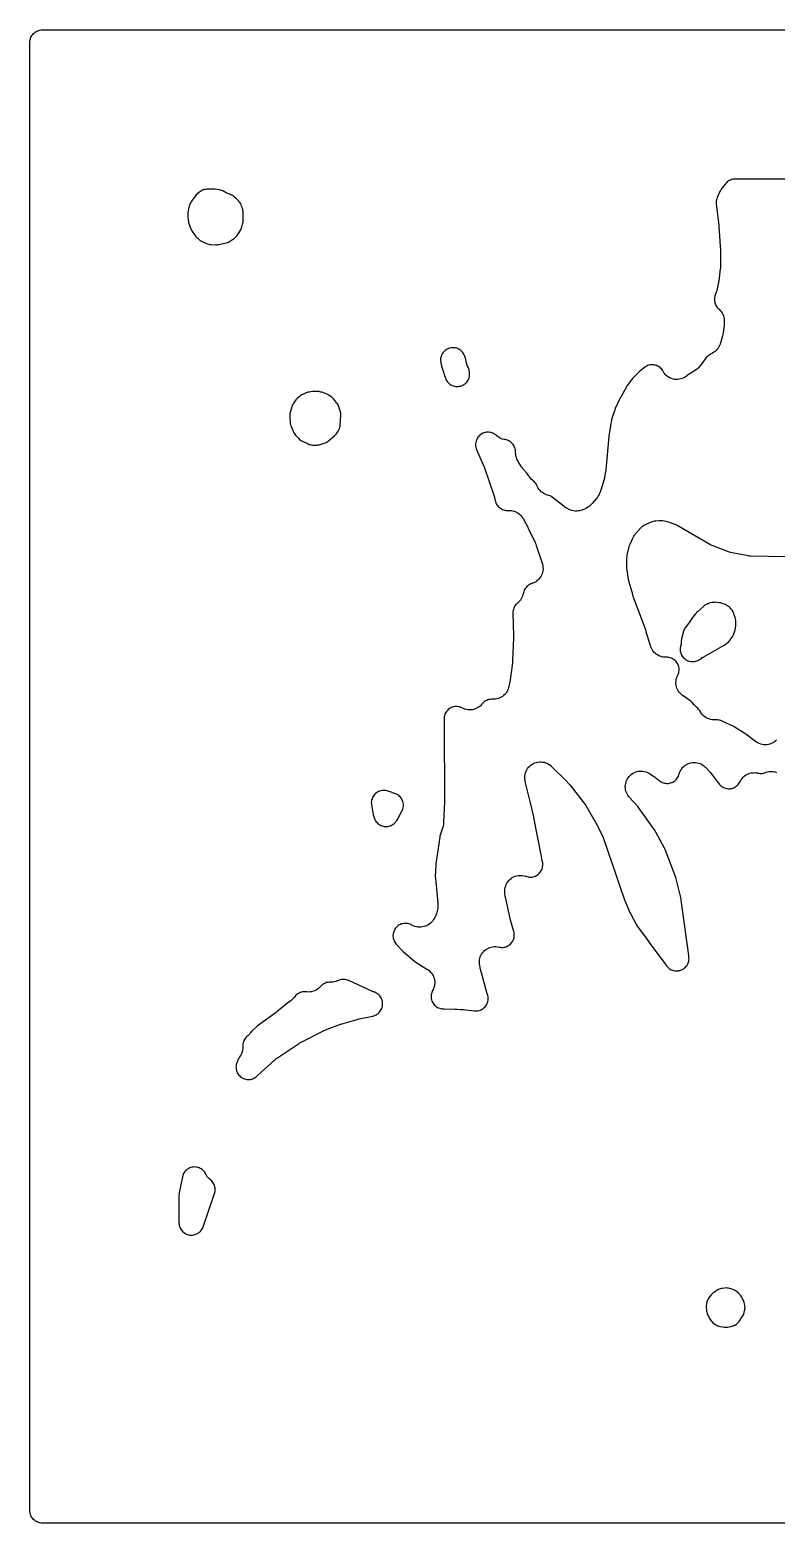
# Model space of a CAD drawing. Header units: millimetres. Extents: x 0 to 300, y 0 to 300.
# Drawn here: x -0.1 to 150, y -0.1 to 300.1 of the extents above; entities that cross this region are included whole.
import ezdxf

# ---------------------------------------------------------------- set-up
doc = ezdxf.new("R2010")
doc.units = ezdxf.units.MM
doc.layers.add('CUT', color=7, linetype='CONTINUOUS')

msp = doc.modelspace()

# ---------------------------------------------------------------- linework, layer by layer
at = {"layer": 'CUT'}
for points in [[(297.0775, -0.15), (3, -0.15), (2.4114, -0.15), (2.1053, -0.135), (1.8629, -0.099), (1.6252, -0.0395), (1.3944, 0.0431), (1.1729, 0.1479), (0.9627, 0.2738), (0.7659, 0.4198), (0.5844, 0.5844), (0.4198, 0.7659), (0.2738, 0.9627), (0.1479, 1.1729), (0.0431, 1.3944), (-0.0395, 1.6252), (-0.099, 1.8629), (-0.135, 2.1053), (-0.15, 2.4114), (-0.15, 297.5872), (-0.135, 297.8933), (-0.099, 298.1357), (-0.0395, 298.3734), (0.0431, 298.6041), (0.1479, 298.8256), (0.2738, 299.0358), (0.4198, 299.2326), (0.5844, 299.4142), (0.7659, 299.5787), (0.9627, 299.7247), (1.1729, 299.8507), (1.3944, 299.9554), (1.6252, 300.038), (1.8629, 300.0975), (2.1053, 300.1335), (2.4114, 300.1485), (2.9646, 300.1485), (297.5886, 300.1485)], [(155.0045, 270.1485), (141.7655, 270.1485), (141.5171, 270.1362), (141.2711, 270.0992), (141.0301, 270.0379), (140.7963, 269.953), (140.5721, 269.8453), (140.3598, 269.7159), (140.1613, 269.566), (139.9787, 269.3971), (139.8138, 269.211), (139.078, 268.2918), (138.9527, 268.121), (138.8423, 267.9401), (138.7477, 267.7506), (138.1637, 266.4457), (138.0672, 266.1945), (137.9982, 265.9344), (137.9576, 265.6685), (137.9458, 265.3997), (137.9629, 265.1311), (138.4636, 260.8937), (138.4744, 260.7894), (138.4808, 260.7185), (138.4888, 260.614), (138.7931, 255.6881), (138.7985, 255.5716), (138.8009, 255.4924), (138.8027, 255.3759), (138.8014, 252.7183), (138.7942, 252.4884), (138.7846, 252.3326), (138.7633, 252.1035), (138.4547, 249.6105), (138.4224, 249.3995), (138.3965, 249.2568), (138.3523, 249.0479), (138.0336, 247.7291), (137.9758, 247.5174), (137.9324, 247.3749), (137.8624, 247.1669), (137.7248, 246.7949), (137.6524, 246.5658), (137.6024, 246.3307), (137.5751, 246.092), (137.5708, 245.8518), (137.5897, 245.6122), (137.6315, 245.3756), (137.6957, 245.1441), (137.7819, 244.9198), (137.8893, 244.7048), (138.0168, 244.5012), (138.1632, 244.3107), (138.3273, 244.1351), (138.5074, 243.9761), (138.5156, 243.9696), (138.7446, 243.7444), (138.9493, 243.497), (139.1278, 243.23), (139.2781, 242.9462), (139.3987, 242.6486), (139.4883, 242.3402), (139.5459, 242.0243), (139.5735, 241.6734), (139.5744, 241.6392), (139.5748, 241.4476), (139.5696, 241.2296), (139.5587, 241.0195), (139.5473, 240.877), (139.5246, 240.6678), (139.3381, 239.3059), (139.294, 239.0499), (139.2581, 238.8774), (139.1963, 238.625), (138.7869, 237.172), (138.7346, 237.0019), (138.7245, 236.9717), (138.6064, 236.6666), (138.4726, 236.3998), (138.3142, 236.1468), (138.1325, 235.91), (137.9292, 235.6914), (137.706, 235.4931), (137.4651, 235.3169), (137.1839, 235.1497), (137.1558, 235.1347), (137.0814, 235.0973), (136.8891, 234.9899), (136.707, 234.866), (136.316, 234.5738), (136.1263, 234.417), (135.953, 234.2422), (135.7977, 234.0513), (134.7312, 232.5998), (134.6255, 232.4627), (134.606, 232.4386), (134.3947, 232.2006), (134.1828, 232.0022), (133.9314, 231.807), (133.9061, 231.7892), (133.7623, 231.6927), (132.2721, 230.7423), (132.0834, 230.6092), (132.0613, 230.5921), (131.9523, 230.5079), (131.6682, 230.3103), (131.3966, 230.1592), (131.11, 230.0352), (130.8126, 229.9403), (130.5072, 229.8753), (130.1968, 229.8409), (129.8846, 229.8375), (129.5736, 229.865), (129.2668, 229.9233), (128.9673, 230.0117), (128.6781, 230.1293), (128.402, 230.2751), (128.1417, 230.4475), (127.8997, 230.6449), (127.6786, 230.8653), (127.4803, 231.1066), (127.307, 231.3663), (127.2476, 231.4779), (127.1229, 231.6869), (126.9785, 231.8829), (126.8157, 232.0639), (126.636, 232.2281), (126.4413, 232.3742), (126.2332, 232.5006), (126.0138, 232.6061), (125.7852, 232.6899), (125.5496, 232.7509), (125.3091, 232.7888), (125.0661, 232.8031), (124.8229, 232.7938), (124.5817, 232.7608), (124.3448, 232.7045), (124.1146, 232.6254), (123.8931, 232.5243), (123.6826, 232.4022), (123.4849, 232.2601), (122.5643, 231.5282), (122.3511, 231.3378), (121.3424, 230.3276), (121.2136, 230.1884), (121.0956, 230.0398), (120.0578, 228.6249), (119.8966, 228.3753), (118.7345, 226.3169), (118.6429, 226.1383), (117.6422, 223.9771), (117.5456, 223.7365), (117.3112, 223.0519), (117.3081, 223.0442), (117.3029, 223.0275), (116.9471, 221.9885), (116.885, 221.7772), (116.8417, 221.5612), (116.7599, 221.0324), (116.7279, 220.9133), (116.6843, 220.7202), (116.656, 220.5243), (116.6046, 220.0298), (116.3689, 218.5073), (116.3646, 218.4786), (116.3639, 218.4735), (116.3495, 218.352), (115.7266, 211.6797), (115.7128, 211.5545), (115.7019, 211.4694), (115.6839, 211.3445), (115.496, 210.1828), (115.4448, 209.9244), (115.404, 209.7503), (115.3348, 209.4961), (114.7413, 207.5838), (114.6927, 207.4376), (114.6834, 207.4116), (114.5683, 207.126), (114.557, 207.1009), (114.4907, 206.9618), (114.3076, 206.597), (114.2348, 206.4592), (114.2212, 206.4348), (114.0718, 206.1902), (113.9026, 205.9588), (113.8852, 205.937), (113.7855, 205.8171), (112.9943, 204.9054), (112.8628, 204.7615), (112.8386, 204.7364), (112.554, 204.4701), (112.5274, 204.4477), (112.375, 204.326), (112.3007, 204.2696), (112.1633, 204.1705), (112.1384, 204.1533), (111.8742, 203.9885), (111.5962, 203.8482), (111.5685, 203.8358), (111.4125, 203.7698), (111.0544, 203.628), (110.8767, 203.5628), (110.8446, 203.552), (110.5099, 203.4571), (110.1974, 203.4019), (109.8809, 203.3784), (109.5637, 203.3869), (109.2489, 203.4273), (108.9101, 203.5063), (108.8776, 203.5156), (108.697, 203.5723), (108.4952, 203.6414), (108.3006, 203.7141), (108.2663, 203.728), (107.9212, 203.8907), (107.5962, 204.0906), (107.5658, 204.1117), (107.3985, 204.2347), (104.9126, 206.1724), (104.7135, 206.3126), (104.5016, 206.4328), (104.2791, 206.5317), (104.048, 206.6086), (103.806, 206.6761), (103.5199, 206.7871), (103.2457, 206.9257), (102.9863, 207.0903), (102.7442, 207.2794), (102.5218, 207.4913), (102.3211, 207.7238), (102.144, 207.9749), (101.9923, 208.242), (101.8798, 208.4944), (101.7662, 208.7185), (101.6307, 208.93), (101.4747, 209.1269), (101.2997, 209.3072), (101.1074, 209.4689), (100.9728, 209.5711), (100.7346, 209.7952), (100.5198, 210.0446), (100.3141, 210.3412), (100.2957, 210.371), (100.2008, 210.5337), (100.0679, 210.7382), (99.9156, 210.9288), (99.1745, 211.7688), (99.0809, 211.879), (99.0646, 211.8991), (98.8905, 212.1301), (98.8757, 212.1513), (98.7955, 212.2717), (98.1261, 213.3192), (98.0276, 213.4823), (98.0108, 213.5118), (97.8531, 213.8244), (97.739, 214.1227), (97.6557, 214.4311), (97.5992, 214.7766), (97.5954, 214.8104), (97.579, 215.0002), (97.5529, 215.4318), (97.5268, 215.6707), (97.4779, 215.9061), (97.4066, 216.1356), (97.3137, 216.3573), (97.1998, 216.5689), (97.0662, 216.7687), (96.914, 216.9548), (96.7446, 217.1253), (96.5597, 217.2788), (96.3608, 217.4138), (96.1499, 217.5291), (95.9289, 217.6236), (95.6999, 217.6965), (95.4649, 217.747), (95.2103, 217.7891), (94.9082, 217.8705), (94.6156, 217.9816), (94.3355, 218.1212), (94.0707, 218.2879), (93.8238, 218.4802), (93.7497, 218.5507), (93.564, 218.7109), (93.3636, 218.8522), (93.1503, 218.9731), (92.9261, 219.0726), (92.6933, 219.1496), (92.4541, 219.2034), (92.2108, 219.2336), (91.9656, 219.2397), (91.7211, 219.2218), (91.4794, 219.1801), (91.2431, 219.1149), (91.0142, 219.0268), (90.7951, 218.9167), (90.5878, 218.7857), (90.3944, 218.635), (90.2166, 218.4661), (90.0562, 218.2806), (89.9148, 218.0803), (89.7937, 217.8671), (89.6941, 217.643), (89.6169, 217.4103), (89.5628, 217.1711), (89.5325, 216.9278), (89.5261, 216.6826), (89.5438, 216.4381), (89.5854, 216.1964), (89.6504, 215.96), (89.7383, 215.7311), (91.076, 212.7001), (91.1394, 212.5473), (91.1802, 212.4426), (91.2369, 212.2871), (93.2373, 206.3967), (93.3086, 206.1616), (93.3518, 206.0006), (93.4076, 205.7613), (93.4552, 205.5221), (93.5147, 205.2842), (93.5973, 205.0533), (93.7021, 204.8317), (93.8281, 204.6213), (93.9742, 204.4243), (94.1388, 204.2426), (94.3204, 204.0779), (94.5173, 203.9317), (94.7275, 203.8055), (94.9492, 203.7006), (95.18, 203.6179), (95.4178, 203.5581), (95.6603, 203.522), (95.9052, 203.5098), (96.1232, 203.5203), (96.4386, 203.5207), (96.7389, 203.4923), (97.0351, 203.4352), (97.3244, 203.35), (97.6043, 203.2374), (97.8721, 203.0986), (98.1253, 202.9347), (98.3617, 202.7474), (98.579, 202.5382), (98.7754, 202.3093), (98.9655, 202.0388), (98.9827, 202.0116), (99.0753, 201.8574), (99.9604, 200.3002), (100.0273, 200.1771), (100.0713, 200.0926), (100.1336, 199.9671), (101.511, 197.057), (101.6057, 196.8392), (101.6653, 196.6894), (101.7461, 196.4661), (102.9151, 192.8832), (102.9688, 192.7033), (102.9776, 192.6709), (103.0513, 192.3338), (103.0875, 192.021), (103.0921, 191.7062), (103.0653, 191.3925), (103.0073, 191.0831), (102.9186, 190.781), (102.8001, 190.4893), (102.653, 190.2109), (102.4789, 189.9486), (102.2794, 189.705), (102.0565, 189.4826), (101.8125, 189.2836), (101.5499, 189.11), (101.2712, 188.9636), (100.9792, 188.8457), (100.8916, 188.8202), (100.6591, 188.7398), (100.4356, 188.637), (100.2233, 188.5127), (100.0242, 188.3682), (99.8403, 188.2047), (99.6734, 188.024), (99.525, 187.8278), (99.3966, 187.6179), (99.2895, 187.3964), (99.2047, 187.1655), (99.1429, 186.9273), (99.0667, 186.5594), (98.9784, 186.2735), (98.8634, 185.9974), (98.7226, 185.7334), (98.5574, 185.4839), (98.3693, 185.2514), (98.1599, 185.0377), (97.9376, 184.8504), (97.756, 184.6811), (97.592, 184.4947), (97.4473, 184.293), (97.3234, 184.0779), (97.2214, 183.8516), (97.1423, 183.6162), (97.087, 183.3742), (97.0559, 183.1279), (97.0495, 182.8797), (97.158, 178.2877), (97.1601, 178.101), (97.1594, 178.0252), (97.1563, 177.9026), (96.9655, 173.3337), (96.9544, 173.1622), (96.9442, 173.0459), (96.9252, 172.8751), (96.4017, 168.9747), (96.3734, 168.7966), (96.3619, 168.7339), (96.0824, 167.6244), (96.0448, 167.5134), (95.9198, 167.236), (95.7686, 166.9718), (95.5926, 166.7236), (95.3934, 166.4935), (95.1728, 166.2838), (94.9331, 166.0963), (94.6763, 165.9329), (94.405, 165.7951), (94.1216, 165.6842), (93.8288, 165.6011), (93.5293, 165.5468), (93.226, 165.5217), (92.832, 165.5272), (92.8319, 165.5252), (92.6976, 165.5271), (92.4594, 165.5078), (92.224, 165.4658), (91.9938, 165.4015), (91.7707, 165.3155), (91.5569, 165.2086), (91.3543, 165.0818), (91.1647, 164.9362), (90.9898, 164.7731), (90.8314, 164.5941), (90.714, 164.448), (90.5021, 164.2309), (90.2703, 164.0352), (90.0207, 163.8627), (89.7556, 163.7151), (89.4776, 163.5938), (89.1891, 163.4998), (88.8929, 163.434), (88.5918, 163.3971), (88.2885, 163.3893), (87.9859, 163.4108), (87.6868, 163.4614), (87.3939, 163.5406), (87.11, 163.6476), (86.7774, 163.8111), (86.5528, 163.9082), (86.3198, 163.9829), (86.0806, 164.0344), (85.8375, 164.0623), (85.5928, 164.0663), (85.3489, 164.0464), (85.1081, 164.0027), (84.8728, 163.9357), (84.6451, 163.846), (84.4273, 163.7344), (84.2214, 163.6021), (84.0295, 163.4503), (83.8533, 163.2805), (83.6946, 163.0943), (83.5548, 162.8934), (83.4354, 162.6799), (83.3373, 162.4557), (83.2617, 162.2229), (83.2092, 161.9839), (83.1803, 161.7409), (83.1753, 161.4963), (83.2034, 160.515), (83.2043, 160.4722), (83.2048, 160.443), (83.2053, 160.4002), (83.2922, 145.1408), (83.2915, 145.0467), (83.2903, 144.9827), (83.2873, 144.8886), (83.1053, 140.8036), (83.0945, 140.6407), (83.0919, 140.6116), (83.0525, 140.314), (82.9874, 140.021), (82.9798, 139.9928), (82.9341, 139.8361), (82.4083, 138.1705), (82.3563, 137.9798), (82.3195, 137.7856), (81.5276, 132.4597), (81.5017, 132.1729), (81.4275, 129.88), (81.4379, 129.5567), (81.9289, 124.5169), (81.9441, 124.2896), (81.9456, 124.2491), (81.9345, 123.7941), (81.9311, 123.7537), (81.9048, 123.5274), (81.8559, 123.1947), (81.8285, 123.0329), (81.823, 123.0041), (81.7533, 122.7107), (81.6582, 122.4246), (81.6477, 122.3971), (81.5859, 122.2452), (81.3648, 121.7343), (81.2831, 121.5581), (81.2677, 121.5271), (81.0929, 121.216), (80.905, 120.9503), (80.6906, 120.7054), (80.452, 120.4839), (80.1919, 120.2884), (79.9129, 120.1207), (79.5897, 119.9696), (79.5575, 119.9565), (79.3844, 119.8914), (79.2162, 119.8377), (79.1843, 119.8284), (78.8517, 119.7488), (78.5425, 119.7067), (78.2307, 119.6955), (77.9194, 119.7152), (77.6115, 119.7656), (77.3101, 119.8463), (76.9901, 119.967), (76.9597, 119.9803), (76.791, 120.0588), (76.6292, 120.1389), (76.5773, 120.1664), (76.3514, 120.2721), (76.1161, 120.3547), (75.8738, 120.4135), (75.6268, 120.4478), (75.3775, 120.4574), (75.1286, 120.442), (74.8825, 120.402), (74.6415, 120.3376), (74.4082, 120.2495), (74.1848, 120.1387), (73.9736, 120.0061), (73.7766, 119.8531), (73.5959, 119.6813), (73.4331, 119.4923), (73.29, 119.2881), (73.168, 119.0706), (73.0683, 118.842), (72.9918, 118.6046), (72.9393, 118.3608), (72.9114, 118.113), (72.9083, 117.8636), (72.9301, 117.6152), (72.9765, 117.3702), (73.0472, 117.131), (73.1412, 116.9), (73.2579, 116.6796), (73.3959, 116.4719), (73.5539, 116.2789), (74.736, 114.9743), (74.9937, 114.7277), (77.2598, 112.8504), (77.5374, 112.6507), (79.7452, 111.282), (79.8998, 111.1808), (79.927, 111.162), (80.1965, 110.9556), (80.4227, 110.744), (80.627, 110.5112), (80.8074, 110.2594), (80.9622, 109.991), (81.0898, 109.7088), (81.189, 109.4154), (81.2589, 109.1136), (81.2987, 108.8064), (81.3081, 108.4968), (81.2871, 108.1877), (81.2357, 107.8823), (81.1545, 107.5834), (81.0443, 107.2939), (80.8654, 106.9348), (80.8656, 106.9347), (80.7854, 106.7736), (80.6976, 106.5428), (80.6331, 106.3044), (80.5924, 106.0608), (80.5759, 105.8143), (80.5838, 105.5675), (80.616, 105.3226), (80.6723, 105.0821), (80.752, 104.8483), (80.8543, 104.6236), (80.9784, 104.41), (81.1229, 104.2097), (81.2865, 104.0246), (81.4675, 103.8566), (81.6643, 103.7073), (81.8748, 103.5781), (82.097, 103.4704), (82.3288, 103.385), (82.5679, 103.323), (82.8119, 103.2849), (83.0585, 103.271), (83.2428, 103.2697), (85.3515, 103.2049), (85.3762, 103.2013), (85.6183, 103.1896), (85.8515, 103.1896), (86.5824, 103.1671), (86.7482, 103.1583), (86.8607, 103.1499), (87.026, 103.1338), (89.263, 102.8656), (89.5039, 102.8485), (89.7454, 102.8547), (89.9851, 102.8842), (90.2208, 102.9366), (90.4504, 103.0116), (90.6717, 103.1084), (90.8826, 103.226), (91.0812, 103.3635), (91.2655, 103.5195), (91.434, 103.6925), (91.585, 103.881), (91.7171, 104.0832), (91.8291, 104.2972), (91.9198, 104.521), (91.9886, 104.7525), (92.0347, 104.9896), (92.0578, 105.23), (92.0575, 105.4715), (92.0339, 105.7119), (91.9872, 105.9488), (91.9179, 106.1802), (91.8952, 106.2445), (91.8522, 106.3738), (91.8246, 106.4622), (91.7863, 106.5929), (90.5067, 111.2756), (90.4715, 111.4149), (90.4494, 111.51), (90.4195, 111.6506), (90.3597, 111.9618), (90.3293, 112.1432), (90.3247, 112.1758), (90.2937, 112.5124), (90.2956, 112.8208), (90.3277, 113.1276), (90.3896, 113.4297), (90.4809, 113.7243), (90.6006, 114.0086), (90.7476, 114.2797), (90.9204, 114.5352), (91.1175, 114.7725), (91.3368, 114.9893), (91.5763, 115.1836), (91.8337, 115.3536), (92.1065, 115.4975), (92.3921, 115.6139), (92.6877, 115.7019), (92.9905, 115.7605), (93.2976, 115.7891), (93.606, 115.7875), (93.9128, 115.7557), (94.3041, 115.6758), (94.3046, 115.6779), (94.447, 115.649), (94.6957, 115.6239), (94.9457, 115.6238), (95.1944, 115.6487), (95.4394, 115.6982), (95.6782, 115.772), (95.9084, 115.8693), (96.1278, 115.989), (96.3341, 116.1301), (96.5253, 116.2911), (96.6995, 116.4703), (96.8549, 116.6661), (96.99, 116.8764), (97.1035, 117.0991), (97.1941, 117.332), (97.261, 117.5728), (97.3035, 117.8192), (97.3212, 118.0685), (97.3139, 118.3183), (97.2818, 118.5662), (97.225, 118.8096), (96.5574, 121.1387), (96.5274, 121.2496), (96.5082, 121.3253), (96.4817, 121.437), (95.5966, 125.4347), (95.5595, 125.6254), (95.5377, 125.7556), (95.5105, 125.948), (95.444, 126.528), (95.4275, 126.712), (95.4253, 126.7449), (95.42, 127.0843), (95.4456, 127.3929), (95.5014, 127.6975), (95.5869, 127.9951), (95.7013, 128.2829), (95.8435, 128.558), (96.012, 128.8178), (96.2052, 129.0598), (96.4213, 129.2816), (96.6582, 129.4811), (96.9135, 129.6563), (97.1848, 129.8055), (97.4695, 129.9274), (97.7648, 130.0206), (98.0679, 130.0843), (98.3757, 130.118), (98.6853, 130.1212), (98.9938, 130.0939), (99.2981, 130.0364), (99.5953, 129.9493), (99.6175, 129.9403), (99.8529, 129.8587), (100.0952, 129.8009), (100.3421, 129.7675), (100.591, 129.7588), (100.8396, 129.7749), (101.0854, 129.8157), (101.3259, 129.8808), (101.5587, 129.9695), (101.7815, 130.0809), (101.9921, 130.2139), (102.1885, 130.3673), (102.3686, 130.5394), (102.5307, 130.7286), (102.6731, 130.933), (102.7945, 131.1505), (102.8937, 131.3791), (102.9696, 131.6163), (103.0215, 131.86), (103.0489, 132.1076), (103.0515, 132.3567), (103.0293, 132.6049), (102.9826, 132.8496), (102.9792, 132.8633), (102.9543, 133.0256), (102.7098, 134.2224), (101.2616, 141.7605), (101.2485, 141.8243), (101.2454, 141.8385), (101.2346, 141.8854), (100.6186, 144.4575), (100.5925, 144.5852), (100.579, 144.6471), (100.5758, 144.6609), (100.5649, 144.7064), (100.4314, 145.2388), (99.5371, 148.9727), (99.4981, 149.1551), (99.492, 149.1879), (99.4456, 149.5277), (99.4344, 149.8404), (99.4542, 150.1527), (99.505, 150.4615), (99.5863, 150.7637), (99.6971, 151.0563), (99.8365, 151.3364), (100.0031, 151.6013), (100.1951, 151.8484), (100.4108, 152.0751), (100.6479, 152.2793), (100.9041, 152.4589), (101.1769, 152.6121), (101.4636, 152.7375), (101.7614, 152.8337), (102.0672, 152.8999), (102.3781, 152.9354), (102.691, 152.9398), (103.0027, 152.9131), (103.3103, 152.8555), (103.6106, 152.7676), (103.9007, 152.6504), (104.1777, 152.5049), (104.4389, 152.3325), (104.705, 152.1161), (104.7298, 152.0938), (104.8654, 151.9656), (107.5284, 149.3189), (108.5377, 148.2418), (111.3086, 144.7172), (111.4585, 144.5127), (111.5555, 144.3704), (111.6913, 144.1562), (113.9957, 140.2315), (114.0836, 140.0731), (114.1408, 139.964), (114.2209, 139.8016), (115.1339, 137.8332), (115.2112, 137.6546), (115.2605, 137.532), (115.3284, 137.3496), (119.4376, 125.3719), (119.4496, 125.3378), (119.4518, 125.3315), (119.5076, 125.1898), (120.6622, 122.5035), (120.7609, 122.2997), (121.9246, 120.1518), (122.1097, 119.8602), (123.8431, 117.5067), (124.3574, 116.7621), (124.4096, 116.6894), (127.4854, 112.5612), (127.9546, 111.9241), (128.1104, 111.7331), (128.2841, 111.5584), (128.4742, 111.4017), (128.6788, 111.2644), (128.896, 111.148), (129.1235, 111.0534), (129.3593, 110.9818), (129.6009, 110.9337), (129.8461, 110.9096), (129.8716, 110.9096), (129.8729, 110.9095), (129.8855, 110.9096), (130.0925, 110.9097), (130.1131, 110.9118), (130.1201, 110.9119), (130.1876, 110.9192), (130.3377, 110.9342), (130.3531, 110.9373), (130.366, 110.9387), (130.4829, 110.9633), (130.5793, 110.9826), (130.5895, 110.9857), (130.608, 110.9896), (130.7673, 111.0401), (130.8149, 111.0546), (130.8201, 111.0568), (130.8437, 111.0642), (131.0377, 111.1475), (131.0423, 111.1494), (131.0429, 111.1497), (131.071, 111.1618), (131.2875, 111.2813), (131.4911, 111.4216), (131.6799, 111.5813), (131.8519, 111.759), (132.0056, 111.9527), (132.1394, 112.1607), (132.2519, 112.3809), (132.3422, 112.6111), (132.4093, 112.8491), (132.4526, 113.0926), (132.4715, 113.3391), (132.4661, 113.5864), (132.4362, 113.8318), (132.4016, 114.0329), (130.9067, 125.114), (130.8582, 125.3712), (129.8789, 129.3931), (129.7888, 129.6845), (127.6744, 135.2865), (127.5379, 135.5867), (125.7969, 138.8278), (125.6329, 139.0923), (122.3341, 143.7377), (122.1532, 143.9635), (120.523, 145.7732), (120.402, 145.9144), (120.381, 145.9401), (120.1785, 146.2154), (120.0196, 146.4837), (119.888, 146.7663), (119.785, 147.0606), (119.7117, 147.3636), (119.6688, 147.6724), (119.6566, 147.984), (119.6754, 148.2952), (119.7249, 148.603), (119.8046, 148.9044), (119.9138, 149.1965), (120.0513, 149.4762), (120.2159, 149.741), (120.4059, 149.9882), (120.6195, 150.2154), (120.8545, 150.4203), (121.1086, 150.6009), (121.3794, 150.7555), (121.6641, 150.8825), (121.96, 150.9807), (122.2642, 151.0491), (122.5737, 151.087), (122.8854, 151.0941), (123.1962, 151.0703), (123.5032, 151.0159), (123.8033, 150.9313), (124.0935, 150.8174), (124.3977, 150.6616), (124.4265, 150.6451), (124.5853, 150.5483), (125.3378, 150.0635), (125.5123, 149.944), (125.6284, 149.8595), (125.7959, 149.7303), (126.474, 149.1762), (126.6685, 149.0324), (126.8759, 148.9081), (127.0944, 148.8043), (127.322, 148.7222), (127.5563, 148.6625), (127.7954, 148.6257), (128.0369, 148.6121), (128.2786, 148.622), (128.5182, 148.6552), (128.7534, 148.7113), (128.9822, 148.79), (129.2022, 148.8903), (129.4116, 149.0115), (129.6082, 149.1524), (129.7903, 149.3115), (129.9562, 149.4876), (130.1043, 149.6788), (130.2332, 149.8835), (130.3418, 150.0996), (130.4289, 150.3253), (130.4747, 150.4897), (130.4751, 150.4896), (130.4757, 150.4916), (130.5834, 150.8144), (130.7102, 151.0977), (130.8643, 151.3671), (131.0442, 151.62), (131.2482, 151.854), (131.4743, 152.0667), (131.7202, 152.2561), (131.9836, 152.4203), (132.2619, 152.5577), (132.5524, 152.6671), (132.8523, 152.7472), (133.1586, 152.7975), (133.4684, 152.8172), (133.7786, 152.8064), (134.0862, 152.765), (134.3883, 152.6934), (134.6818, 152.5925), (134.9639, 152.4631), (135.232, 152.3065), (135.4832, 152.1243), (135.7376, 151.8983), (135.7612, 151.8752), (135.8902, 151.7424), (136.4281, 151.1601), (136.5316, 151.0432), (136.6003, 150.9624), (136.6989, 150.8413), (138.3328, 148.747), (138.4609, 148.5742), (138.4618, 148.5748), (138.5933, 148.4065), (138.7659, 148.2261), (138.9556, 148.0639), (139.1605, 147.9213), (139.3786, 147.7999), (139.6078, 147.7008), (139.8457, 147.6251), (140.0899, 147.5735), (140.3381, 147.5466), (140.5877, 147.5445), (140.8363, 147.5673), (141.0814, 147.6148), (141.3205, 147.6865), (141.5513, 147.7817), (141.7715, 147.8994), (141.9788, 148.0385), (142.1712, 148.1976), (142.3467, 148.3751), (142.5037, 148.5692), (142.6406, 148.778), (142.7559, 148.9994), (142.7964, 149.0876), (142.955, 149.3581), (143.1396, 149.6115), (143.3486, 149.8452), (143.5798, 150.0569), (143.831, 150.2446), (144.0996, 150.4063), (144.3829, 150.5405), (144.6783, 150.6458), (144.9826, 150.7212), (145.2929, 150.7659), (145.6062, 150.7794), (145.9192, 150.7617), (146.2289, 150.7129), (146.2892, 150.6971), (146.5144, 150.6492), (146.7431, 150.6221), (146.9733, 150.6162), (147.2031, 150.6315), (147.4304, 150.6679), (147.6535, 150.725), (147.8704, 150.8025), (147.9558, 150.8375), (148.2535, 150.927), (148.5572, 150.9865), (148.8653, 151.0159), (149.1748, 151.0149), (149.4827, 150.9835), (149.786, 150.9219), (150.0818, 150.8308)], [(150.0512, 157.3011), (149.8219, 157.0928), (149.5732, 156.9081), (149.3076, 156.7487), (149.0276, 156.6163), (148.7358, 156.512), (148.4353, 156.437), (148.1288, 156.3919), (147.8194, 156.3772), (147.51, 156.3929), (147.2037, 156.4391), (146.9034, 156.5151), (146.612, 156.6204), (146.3325, 156.7538), (146.0419, 156.9294), (146.0145, 156.9479), (145.8639, 157.0549), (143.8897, 158.5317), (143.7196, 158.6482), (141.7466, 159.8846), (141.4922, 160.0242), (139.151, 161.1367), (138.8893, 161.2434), (138.6171, 161.3199), (138.4521, 161.3563), (138.2238, 161.3957), (137.9929, 161.4139), (137.7613, 161.4105), (137.718, 161.4079), (137.424, 161.4027), (137.1036, 161.4268), (136.7936, 161.4818), (136.4907, 161.5674), (136.1978, 161.683), (135.9179, 161.8272), (135.6539, 161.9987), (135.4084, 162.1957), (135.1837, 162.4163), (134.9823, 162.6583), (134.805, 162.9207), (134.6902, 163.133), (134.5581, 163.35), (134.4047, 163.5524), (134.2316, 163.7382), (134.0405, 163.9055), (134.0212, 163.9208), (133.993, 163.9444), (133.6919, 164.2253), (133.6664, 164.2518), (133.5279, 164.4042), (133.1311, 164.8657), (132.9758, 165.0306), (132.8061, 165.1808), (132.6236, 165.3149), (131.3114, 166.191), (131.1637, 166.2949), (131.1377, 166.3141), (130.8806, 166.5241), (130.6656, 166.7374), (130.4721, 166.9704), (130.3019, 167.2209), (130.1566, 167.4866), (130.0375, 167.7651), (129.9458, 168.0537), (129.8822, 168.3499), (129.8474, 168.6507), (129.8418, 168.9535), (129.8653, 169.2555), (129.9177, 169.5538), (129.9985, 169.8456), (130.1071, 170.1284), (130.2205, 170.3555), (130.3194, 170.5808), (130.3957, 170.8147), (130.4486, 171.055), (130.4776, 171.2993), (130.4825, 171.5454), (130.4632, 171.7906), (130.4199, 172.0329), (130.353, 172.2696), (130.2631, 172.4987), (130.1511, 172.7178), (130.0181, 172.9248), (129.8655, 173.1178), (129.6945, 173.2948), (129.5071, 173.4542), (129.3048, 173.5943), (129.0898, 173.7139), (128.8641, 173.8118), (128.6298, 173.887), (128.3892, 173.9389), (128.1448, 173.9668), (127.8987, 173.9705), (127.8976, 173.9705), (127.562, 173.9755), (127.2577, 174.0097), (126.9581, 174.0735), (126.6662, 174.166), (126.3846, 174.2865), (126.1161, 174.4339), (125.8632, 174.6066), (125.6284, 174.8031), (125.4137, 175.0216), (125.2213, 175.2599), (125.053, 175.5157), (124.9104, 175.7868), (124.7837, 176.0976), (124.7729, 176.1284), (124.7165, 176.3021), (123.8762, 179.1227), (123.8671, 179.1524), (123.8655, 179.1578), (123.8233, 179.2816), (121.2618, 186.2065), (121.2118, 186.3504), (121.1799, 186.449), (121.1358, 186.595), (120.4318, 189.1091), (120.3818, 189.3087), (120.3516, 189.4451), (120.3126, 189.647), (119.9979, 191.5569), (119.976, 191.7092), (119.9727, 191.7365), (119.9477, 192.043), (119.9466, 192.0705), (119.9436, 192.2243), (119.9447, 193.6353), (119.9501, 193.8332), (119.952, 193.8685), (119.994, 194.262), (119.9996, 194.2969), (120.0362, 194.4915), (120.3395, 195.9003), (120.3878, 196.0985), (120.3974, 196.1336), (120.526, 196.5205), (120.5393, 196.5544), (120.6192, 196.742), (121.1577, 197.9173), (121.2257, 198.0579), (121.2384, 198.0828), (121.3793, 198.333), (121.5406, 198.5706), (121.5572, 198.5931), (121.6528, 198.7166), (122.216, 199.4136), (122.7842, 200.0138), (122.8998, 200.1296), (122.959, 200.1795), (123.0715, 200.2692), (123.194, 200.3628), (123.2163, 200.3792), (123.4517, 200.5371), (123.6993, 200.6753), (123.7239, 200.6877), (123.863, 200.7544), (124.6136, 201.0955), (124.801, 201.1746), (124.8348, 201.1878), (125.1898, 201.3046), (125.5554, 201.3824), (125.5912, 201.388), (125.793, 201.414), (126.4813, 201.4838), (126.5806, 201.4914), (126.622, 201.4913), (126.7421, 201.4967), (126.7762, 201.4974), (127.1272, 201.4864), (127.4447, 201.4439), (127.7861, 201.3622), (127.8188, 201.3525), (128.0007, 201.294), (128.2815, 201.1956), (128.5214, 201.1249), (128.6643, 201.0979), (129.9179, 200.5894), (130.163, 200.4797), (130.3264, 200.3993), (130.563, 200.2723), (136.6865, 196.6962), (136.8657, 196.6011), (137.052, 196.5208), (140.3376, 195.2608), (140.5475, 195.1908), (140.7627, 195.1396), (144.4387, 194.4359), (144.6442, 194.4054), (144.8516, 194.392), (152.0728, 194.227)]]:
    msp.add_lwpolyline(points, dxfattribs=at)
for points in [[(31.7979, 261.4216), (32.0213, 260.6829), (32.1006, 260.4595), (32.2008, 260.2446), (32.5632, 259.5541), (32.6821, 259.3514), (32.8195, 259.1607), (33.2556, 258.6121), (33.4281, 258.4168), (33.62, 258.2405), (34.0484, 257.8865), (34.2309, 257.7492), (34.4252, 257.6291), (34.6296, 257.5272), (35.3956, 257.1883), (35.6177, 257.1025), (35.8469, 257.0381), (36.0812, 256.9959), (36.3185, 256.9761), (37.2597, 256.9427), (37.4764, 256.9445), (37.6922, 256.9649), (37.9053, 257.004), (39.3668, 257.338), (39.5894, 257.3998), (39.8053, 257.4819), (40.0127, 257.5836), (40.2098, 257.704), (40.8211, 258.1172), (41.0298, 258.2747), (41.221, 258.4533), (41.4969, 258.7395), (41.694, 258.9705), (41.8616, 259.2236), (42.2719, 259.9334), (42.3731, 260.1278), (42.4569, 260.3302), (42.5227, 260.5392), (42.6593, 261.0506), (42.7063, 261.2631), (42.7346, 261.479), (42.744, 261.6965), (42.7436, 263.5523), (42.7325, 263.7874), (42.6993, 264.0205), (42.6443, 264.2493), (42.568, 264.472), (42.3951, 264.9089), (42.2853, 265.1485), (42.1508, 265.3752), (41.9933, 265.5865), (41.8144, 265.78), (41.203, 266.3752), (41.0216, 266.5354), (40.8257, 266.6773), (40.6282, 266.8062), (40.4347, 266.9204), (40.2317, 267.0168), (40.0209, 267.0946), (39.9681, 267.1114), (39.6714, 267.2213), (39.3695, 267.3684), (39.0069, 267.5949), (39.0053, 267.5922), (38.8966, 267.6602), (38.6663, 267.7734), (38.4255, 267.8625), (38.4123, 267.8666), (38.2165, 267.9191), (38.0171, 267.9556), (37.0468, 268.0929), (36.8353, 268.1137), (36.6227, 268.1164), (35.4725, 268.0824), (35.2385, 268.0645), (35.0072, 268.0247), (34.7806, 267.9633), (34.5608, 267.881), (34.5588, 267.8802), (34.3588, 267.7836), (34.1681, 267.6697), (33.9883, 267.5393), (33.6602, 267.2784), (33.4945, 267.1343), (33.3421, 266.9762), (33.2041, 266.8053), (32.3656, 265.668), (32.2201, 265.447), (32.0987, 265.2118), (32.0029, 264.9651), (31.8095, 264.377), (31.742, 264.1296), (31.7003, 263.8765), (31.6246, 263.2058), (31.6089, 262.9351), (31.6226, 262.6643), (31.7046, 261.884), (31.7403, 261.6506)], [(82.9867, 231.4849), (83.0807, 231.2557), (83.1243, 231.1737), (83.142, 231.0825), (83.2129, 230.8451), (83.478, 230.0955), (83.5727, 229.865), (83.6899, 229.6451), (83.8283, 229.4379), (83.9867, 229.2455), (84.1635, 229.0699), (84.3569, 228.9127), (84.565, 228.7756), (84.7857, 228.6599), (85.0168, 228.5667), (85.256, 228.497), (85.501, 228.4514), (85.7493, 228.4305), (85.9985, 228.4344), (86.246, 228.463), (86.4895, 228.5162), (86.7264, 228.5933), (86.9545, 228.6937), (87.1715, 228.8163), (87.3752, 228.9598), (87.5636, 229.1229), (87.7348, 229.304), (87.8871, 229.5012), (88.0191, 229.7126), (88.1293, 229.9361), (88.2168, 230.1694), (88.2806, 230.4103), (88.3201, 230.6564), (88.3349, 230.9051), (88.3248, 231.1541), (88.29, 231.4009), (88.2275, 231.7264), (88.1713, 231.9584), (88.0932, 232.184), (87.994, 232.4011), (87.973, 232.4418), (87.8649, 232.67), (87.8641, 232.6718), (87.7894, 232.8233), (87.7518, 232.9898), (87.7506, 232.9942), (87.6924, 233.1692), (87.6795, 233.2528), (87.6437, 233.4261), (87.5588, 233.8909), (87.5108, 234.1014), (87.4448, 234.3071), (87.3614, 234.5062), (87.3308, 234.5713), (87.283, 234.6862), (87.1794, 234.9052), (87.0551, 235.113), (86.9113, 235.3079), (86.7493, 235.4879), (86.5706, 235.6514), (86.3769, 235.7969), (86.1701, 235.9229), (85.9521, 236.0283), (85.7248, 236.1121), (85.4906, 236.1736), (85.2515, 236.2121), (85.0097, 236.2272), (84.7677, 236.219), (84.5276, 236.1873), (84.2916, 236.1325), (84.0621, 236.0552), (83.8412, 235.956), (83.6308, 235.8359), (83.4331, 235.6961), (83.2499, 235.5377), (83.0828, 235.3624), (82.9335, 235.1717), (82.8033, 234.9674), (82.6935, 234.7515), (82.6051, 234.5261), (82.539, 234.2931), (82.4957, 234.0548), (82.4756, 233.8134), (82.4791, 233.5712), (82.5059, 233.3305), (82.5559, 233.0936), (82.8128, 232.1135), (82.8784, 231.906), (82.9241, 231.6889), (82.9251, 231.6853), (82.9864, 231.4857)], [(52.214, 221.1932), (52.2468, 220.9217), (52.309, 220.6554), (52.4, 220.3976), (52.808, 219.4156), (52.9046, 219.2101), (53.0194, 219.0142), (53.1515, 218.8295), (53.2999, 218.6575), (53.9623, 217.9568), (54.1333, 217.7923), (54.3192, 217.6447), (54.5182, 217.5154), (54.7286, 217.4056), (55.8588, 216.8823), (56.0653, 216.7976), (56.2785, 216.7317), (56.4968, 216.6851), (56.7184, 216.6582), (56.9415, 216.6511), (57.6488, 216.6602), (57.8636, 216.6722), (58.0766, 216.7027), (58.2862, 216.7513), (58.4908, 216.8178), (59.2898, 217.116), (59.4893, 217.2005), (59.6808, 217.302), (59.8627, 217.4196), (60.0338, 217.5525), (61.1626, 218.511), (61.3397, 218.6768), (61.4999, 218.8591), (61.6417, 219.056), (61.7638, 219.2658), (62.0093, 219.7392), (62.1159, 219.9736), (62.1978, 220.2177), (62.2542, 220.4689), (62.2845, 220.7246), (62.4092, 222.6035), (62.4134, 222.8469), (62.394, 223.0895), (62.3511, 223.3291), (62.2851, 223.5634), (62.0266, 224.3349), (61.9472, 224.541), (61.85, 224.7392), (61.7357, 224.9281), (61.6051, 225.1062), (60.9833, 225.8802), (60.8036, 226.0808), (60.6034, 226.2608), (60.385, 226.4183), (59.8498, 226.7619), (59.5904, 226.9073), (59.3157, 227.021), (58.6185, 227.2619), (58.418, 227.3219), (58.2132, 227.3649), (58.0056, 227.3907), (57.3128, 227.4473), (57.0096, 227.4536), (56.708, 227.4232), (56.0518, 227.3165), (55.8396, 227.2724), (55.632, 227.2102), (55.4306, 227.1302), (54.771, 226.8346), (54.5724, 226.7347), (54.3834, 226.6176), (54.2056, 226.4842), (53.7019, 226.07), (53.5301, 225.9148), (53.3733, 225.7443), (53.233, 225.5601), (52.894, 225.0694), (52.7522, 224.8383), (52.6362, 224.5932), (52.5475, 224.337), (52.2282, 223.2224), (52.1778, 223.0131), (52.1457, 222.8002), (52.132, 222.5854), (52.1368, 222.3702)], [(130.7642, 175.0455), (130.8311, 174.8075), (130.9212, 174.5771), (131.0336, 174.3569), (131.1672, 174.1488), (131.3208, 173.9549), (131.4927, 173.7772), (131.6813, 173.6173), (131.8849, 173.4768), (132.1013, 173.3571), (132.3284, 173.2594), (132.5641, 173.1846), (132.8061, 173.1334), (133.0519, 173.1064), (133.2992, 173.1039), (133.5455, 173.1257), (133.7885, 173.1719), (134.0257, 173.2417), (134.2549, 173.3347), (134.4679, 173.4468), (134.5348, 173.4776), (134.7491, 173.6032), (134.9498, 173.7495), (135.1341, 173.9141), (135.3112, 174.021), (139.5241, 176.3934), (139.753, 176.5392), (139.9647, 176.709), (140.391, 177.0906), (140.5864, 177.286), (140.759, 177.5017), (141.1285, 178.0198), (141.2734, 178.2482), (141.3929, 178.491), (141.5796, 178.929), (141.6678, 179.1694), (141.731, 179.4175), (141.7685, 179.6708), (141.7731, 179.7184), (141.7965, 179.7895), (141.8477, 180.0111), (141.8786, 180.2365), (141.8889, 180.4637), (141.8888, 180.9988), (141.8943, 181.1288), (141.8777, 181.3926), (141.8743, 181.4128), (141.8737, 181.4233), (141.8288, 181.6933), (141.7547, 181.9569), (141.6317, 182.3172), (141.5762, 182.4536), (141.4564, 182.8063), (141.3732, 183.0188), (141.271, 183.2227), (141.1507, 183.4166), (141.0132, 183.5986), (140.9125, 183.7199), (140.7626, 183.885), (140.5986, 184.0361), (140.4218, 184.172), (140.1645, 184.352), (139.9887, 184.4644), (139.8043, 184.5617), (139.6123, 184.6432), (139.164, 184.8121), (138.8865, 184.8985), (138.6008, 184.9522), (138.1665, 185.0079), (137.8763, 185.028), (137.5857, 185.0143), (137.1079, 184.9638), (136.8073, 184.9133), (136.5152, 184.8266), (136.3069, 184.7508), (136.0964, 184.663), (135.8947, 184.5565), (135.7037, 184.432), (135.5247, 184.2906), (134.1971, 183.1394), (134.0019, 182.9506), (133.8283, 182.7418), (133.797, 182.6997), (133.4065, 182.2766), (133.2722, 182.1184), (133.1514, 181.9496), (132.5035, 180.9593), (131.7765, 179.9811), (131.6529, 179.7985), (131.5459, 179.6057), (131.4563, 179.4042), (131.3848, 179.1956), (131.0187, 177.9519), (130.9667, 177.7421), (130.933, 177.5286), (130.9179, 177.313), (130.9157, 177.2299), (130.912, 177.2067), (130.8974, 176.9623), (130.8964, 176.8694), (130.8594, 176.5729), (130.7722, 176.186), (130.7735, 176.1857), (130.7381, 176.0283), (130.7081, 175.7829), (130.7024, 175.5356), (130.7212, 175.289)], [(70.722, 147.1936), (70.4755, 147.1483), (70.2347, 147.0785), (70.0022, 146.9849), (69.7802, 146.8685), (69.5709, 146.7305), (69.3765, 146.5722), (69.199, 146.3953), (69.0401, 146.2014), (68.9013, 145.9926), (68.7842, 145.771), (68.6899, 145.5387), (68.6193, 145.2982), (68.5731, 145.0518), (68.5519, 144.8021), (68.5557, 144.5514), (68.5847, 144.3024), (68.8991, 142.4247), (68.9537, 142.1764), (69.0333, 141.935), (69.1864, 141.5396), (69.2837, 141.3202), (69.4016, 141.1111), (69.539, 140.9143), (69.6946, 140.7316), (69.867, 140.5646), (70.0547, 140.4149), (70.2559, 140.284), (70.4686, 140.1729), (70.6911, 140.0828), (70.9211, 140.0143), (71.1567, 139.9683), (71.3956, 139.9451), (71.6356, 139.9449), (71.8746, 139.9677), (72.1102, 140.0133), (72.3404, 140.0813), (72.563, 140.1711), (72.776, 140.2818), (72.9773, 140.4124), (73.1653, 140.5617), (73.338, 140.7284), (73.4939, 140.9108), (73.5732, 141.0131), (73.6878, 141.1737), (73.7893, 141.3427), (74.6989, 143.0021), (74.808, 143.227), (74.894, 143.4617), (74.9562, 143.7038), (74.9939, 143.9509), (75.0067, 144.2006), (74.9945, 144.4503), (74.9575, 144.6975), (74.8959, 144.9398), (74.8105, 145.1747), (74.702, 145.3999), (74.5716, 145.6132), (74.4205, 145.8123), (74.2503, 145.9954), (74.0627, 146.1606), (73.8595, 146.3062), (73.6427, 146.4308), (73.4147, 146.5331), (73.1775, 146.6121), (73.1248, 146.6268), (72.8134, 146.747), (72.7505, 146.7749), (72.7314, 146.7836), (72.5476, 146.8589), (72.3583, 146.9193), (72.2733, 146.9427), (71.8559, 147.0809), (71.8552, 147.0789), (71.7161, 147.125), (71.4714, 147.1795), (71.2225, 147.2093), (70.9719, 147.214)], [(41.3221, 91.618), (41.3285, 91.3733), (41.3589, 91.1303), (41.4129, 90.8915), (41.49, 90.6591), (41.5894, 90.4354), (41.7103, 90.2225), (41.8514, 90.0224), (42.0114, 89.837), (42.1887, 89.6683), (42.3818, 89.5176), (42.5886, 89.3866), (42.8072, 89.2764), (43.0356, 89.1882), (43.2715, 89.1227), (43.5127, 89.0806), (43.7569, 89.0623), (44.0017, 89.068), (44.2447, 89.0976), (44.4837, 89.1508), (44.7163, 89.2271), (44.9404, 89.3259), (45.1537, 89.446), (45.3542, 89.5865), (45.5401, 89.7459), (45.6031, 89.8056), (49.0675, 92.964), (49.2776, 93.1418), (49.4244, 93.2572), (49.647, 93.4192), (53.8752, 96.2647), (54.0801, 96.3932), (54.2219, 96.4759), (54.4346, 96.5909), (59.2318, 98.9878), (59.3983, 99.0659), (59.5127, 99.1162), (59.6828, 99.1861), (62.036, 100.086), (62.1857, 100.1396), (62.2882, 100.1739), (62.4401, 100.2212), (65.7057, 101.1617), (65.8435, 101.1985), (65.9375, 101.2218), (66.0765, 101.2534), (68.838, 101.8257), (69.0767, 101.8876), (69.3082, 101.9728), (69.5302, 102.0803), (69.7405, 102.2092), (69.937, 102.3581), (70.118, 102.5257), (70.2815, 102.7104), (70.426, 102.9102), (70.5502, 103.1233), (70.6528, 103.3476), (70.7327, 103.581), (70.7893, 103.821), (70.8219, 104.0655), (70.8303, 104.312), (70.8144, 104.5581), (70.7742, 104.8015), (70.7103, 105.0397), (70.6233, 105.2705), (70.5139, 105.4915), (70.3833, 105.7007), (70.2327, 105.8961), (70.0636, 106.0756), (69.8776, 106.2376), (69.6765, 106.3804), (69.4624, 106.5028), (69.2372, 106.6035), (69.1585, 106.6341), (69.0694, 106.6708), (68.9392, 106.7272), (63.9981, 108.9805), (63.7676, 109.0721), (63.5292, 109.1404), (63.2851, 109.1848), (63.0379, 109.2047), (62.79, 109.2001), (62.5437, 109.1709), (62.3015, 109.1174), (62.0658, 109.0402), (61.8389, 108.94), (61.8031, 108.9221), (61.7602, 108.9034), (61.5774, 108.8301), (61.4266, 108.7785), (61.3986, 108.7698), (61.0844, 108.6872), (60.79, 108.6389), (60.4959, 108.6184), (60.2617, 108.6241), (60.0262, 108.6187), (59.7923, 108.5912), (59.562, 108.5417), (59.3374, 108.4708), (59.1205, 108.3791), (58.9131, 108.2674), (58.7172, 108.1367), (58.5345, 107.9881), (58.3665, 107.823), (58.1491, 107.5881), (57.9342, 107.3949), (57.7024, 107.2222), (57.4426, 107.0635), (57.1392, 106.9153), (56.8267, 106.7987), (56.5249, 106.7191), (56.2167, 106.6698), (55.9051, 106.6514), (55.5933, 106.6639), (55.4675, 106.6815), (55.2175, 106.7038), (54.9666, 106.701), (54.7172, 106.673), (54.4718, 106.6202), (54.233, 106.543), (54.0031, 106.4423), (53.7845, 106.319), (53.5794, 106.1745), (53.3898, 106.0101), (53.2176, 105.8275), (53.0646, 105.6285), (53.0633, 105.6267), (52.8581, 105.3599), (52.6471, 105.135), (52.415, 104.9319), (52.1401, 104.7352), (52.0836, 104.6989), (52.0098, 104.6524), (52.0103, 104.6517), (51.7536, 104.4692), (49.6292, 102.7365), (49.5363, 102.6632), (49.4724, 102.6143), (49.3772, 102.544), (45.8472, 100.0182), (45.5967, 99.8133), (44.6363, 98.9175), (44.4567, 98.7318), (44.2973, 98.5285), (44.2716, 98.492), (44.0938, 98.261), (43.8972, 98.0474), (43.6757, 97.8469), (43.4988, 97.6997), (43.3231, 97.5208), (43.1662, 97.3251), (43.0297, 97.1148), (42.915, 96.8918), (42.8232, 96.6584), (42.7552, 96.417), (42.7118, 96.17), (42.6933, 95.9199), (42.7, 95.6693), (42.7053, 95.5999), (42.6987, 95.2913), (42.6618, 94.9848), (42.5951, 94.6833), (42.4992, 94.3899), (42.3629, 94.0802), (42.3482, 94.0507), (42.2619, 93.8881), (41.6426, 92.7873), (41.5331, 92.5683), (41.4456, 92.3397), (41.3809, 92.1036), (41.3396, 91.8622)], [(30.1378, 59.1099), (30.2608, 58.9013), (30.4035, 58.7056), (30.5644, 58.5246), (30.742, 58.3601), (30.9348, 58.2135), (31.1408, 58.0862), (31.3582, 57.9795), (31.5849, 57.8943), (31.8188, 57.8314), (32.0576, 57.7915), (32.2992, 57.7749), (32.5413, 57.7817), (32.7816, 57.8119), (33.0178, 57.8652), (33.2478, 57.9411), (33.4693, 58.0389), (33.6804, 58.1577), (33.8789, 58.2964), (34.0631, 58.4536), (34.2312, 58.6279), (34.3817, 58.8176), (34.5131, 59.021), (34.6243, 59.2362), (34.714, 59.4611), (37.0006, 66.1079), (37.0669, 66.335), (37.1114, 66.5673), (37.1338, 66.8028), (37.1338, 67.0393), (37.1114, 67.2748), (37.0669, 67.5071), (37.0007, 67.7342), (36.9132, 67.954), (36.8054, 68.1645), (36.6782, 68.3639), (36.5327, 68.5504), (36.3703, 68.7224), (36.1923, 68.8782), (36.0312, 69.0062), (35.8126, 69.2175), (35.6154, 69.4489), (35.4415, 69.6982), (35.2925, 69.9632), (35.2842, 69.982), (35.1754, 70.1992), (35.0461, 70.4048), (34.8975, 70.5969), (34.7309, 70.7736), (34.548, 70.9334), (34.3504, 71.0746), (34.14, 71.196), (33.9189, 71.2965), (33.689, 71.375), (33.4527, 71.4308), (33.212, 71.4634), (32.9693, 71.4725), (32.7268, 71.458), (32.4869, 71.4201), (32.2519, 71.359), (32.0238, 71.2755), (31.8049, 71.1702), (31.5973, 71.0441), (31.4029, 70.8985), (31.2236, 70.7347), (31.061, 70.5543), (30.9166, 70.359), (30.7919, 70.1506), (30.688, 69.9311), (30.6059, 69.7025), (30.5464, 69.467), (29.8994, 66.2597), (29.8624, 66.0137), (29.85, 65.7653), (29.85, 60.2744), (29.8617, 60.0325), (29.8968, 59.7929), (29.9549, 59.5578), (30.0355, 59.3294)], [(136.6509, 40.9528), (136.7642, 40.7539), (136.8953, 40.5662), (137.0429, 40.3912), (137.206, 40.2305), (137.383, 40.0854), (137.6817, 39.8627), (137.8647, 39.7384), (138.058, 39.6308), (138.2601, 39.5407), (138.4693, 39.4688), (138.684, 39.4157), (139.2955, 39.293), (139.524, 39.258), (139.7548, 39.2443), (139.9859, 39.2519), (140.2153, 39.2809), (140.9064, 39.4009), (141.1362, 39.452), (141.3602, 39.5246), (141.5763, 39.6179), (141.7828, 39.7311), (141.7923, 39.7369), (142.0029, 39.881), (142.1978, 40.0458), (142.3748, 40.2295), (142.5322, 40.4304), (143.1936, 41.3697), (143.3158, 41.5611), (143.4201, 41.7628), (143.5057, 41.9731), (143.5718, 42.1903), (143.659, 42.5318), (143.7068, 42.7644), (143.7323, 43.0005), (143.7353, 43.238), (143.7157, 43.4746), (143.6738, 43.7084), (143.5558, 44.2242), (143.4966, 44.4383), (143.4187, 44.6463), (143.3227, 44.8465), (143.0734, 45.3121), (142.947, 45.5227), (142.8005, 45.7198), (142.6354, 45.9016), (142.4532, 46.0663), (142.0224, 46.4191), (141.8257, 46.5646), (141.6157, 46.6903), (141.3944, 46.7948), (141.1639, 46.8772), (140.6472, 47.0338), (140.3931, 47.0965), (140.1338, 47.1323), (139.8721, 47.1408), (139.6111, 47.1219), (139.1776, 47.0676), (138.956, 47.0296), (138.7387, 46.9719), (138.5274, 46.8949), (138.324, 46.7992), (138.1299, 46.6857), (137.5806, 46.3301), (137.3798, 46.1855), (137.1943, 46.0218), (137.0259, 45.8406), (136.6045, 45.3396), (136.4531, 45.14), (136.3224, 44.9263), (136.2137, 44.7005), (136.1282, 44.465), (136.0187, 44.1089), (135.9595, 43.8774), (135.9227, 43.6413), (135.9086, 43.4028), (135.9173, 43.1641), (135.9543, 42.7255), (135.9863, 42.4854), (136.0415, 42.2495), (136.1192, 42.02), (136.2188, 41.7992)]]:
    msp.add_lwpolyline(points, close=True, dxfattribs=at)

doc.saveas('drawing.dxf')
